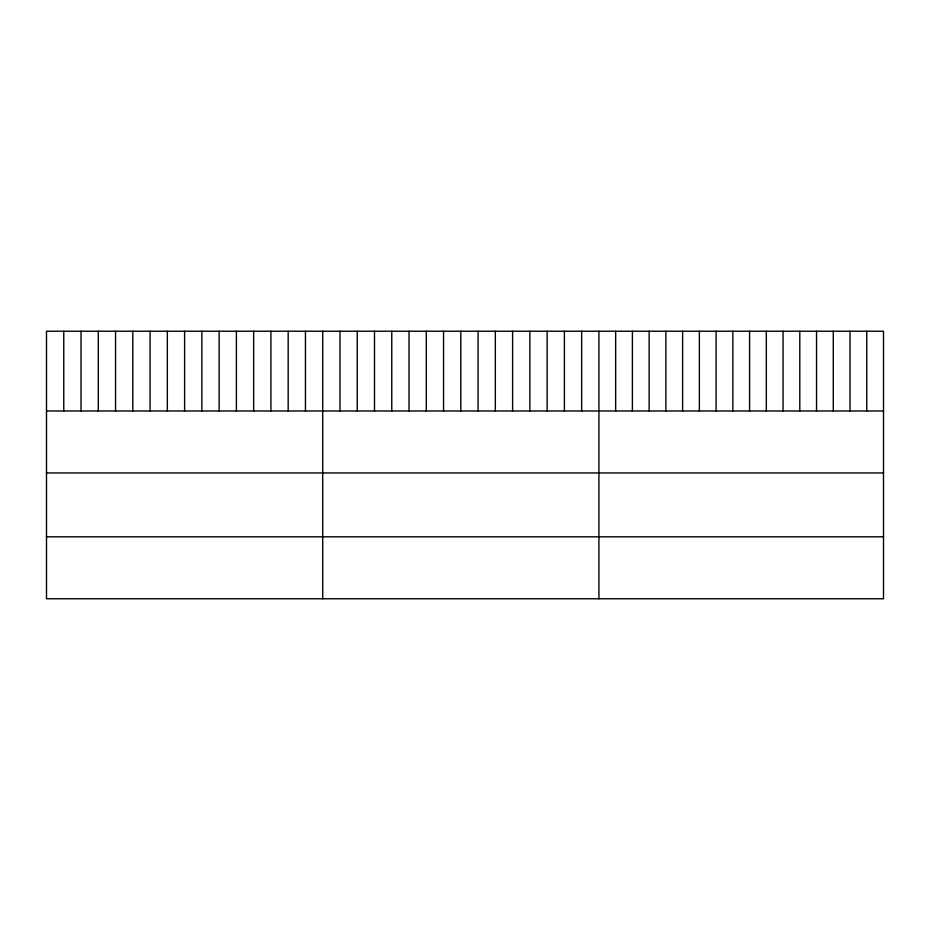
<?xml version="1.0" encoding="UTF-8"?>
<svg xmlns="http://www.w3.org/2000/svg" width="930" height="930" viewBox="0 0 930 930"><rect width="100%" height="100%" fill="white"/><g stroke="black" fill="none" stroke-linecap="round" stroke-linejoin="round"><path stroke-width="1.4" d="M883.5 410.979L883.5 598.769L46.5 598.769L46.5 331.231L883.5 331.231L883.5 410.979L46.5 410.979M46.5 472.952L883.5 472.952M46.5 536.808L883.5 536.808M866.76 331.231L866.76 410.979M850.02 331.231L850.02 410.979M833.28 331.231L833.28 410.979M816.54 331.231L816.54 410.979M799.8 331.231L799.8 410.979M783.06 331.231L783.06 410.979M766.32 331.231L766.32 410.979M749.58 331.231L749.58 410.979M732.84 331.231L732.84 410.979M716.1 331.231L716.1 410.979M699.36 331.231L699.36 410.979M682.62 331.231L682.62 410.979M665.88 331.231L665.88 410.979M649.14 331.231L649.14 410.979M632.4 331.231L632.4 410.979M615.66 331.231L615.66 410.979M598.92 331.231L598.92 598.769M581.657 331.231L581.657 410.979M564.394 331.231L564.394 410.979M547.131 331.231L547.131 410.979M529.868 331.231L529.868 410.979M512.604 331.231L512.604 410.979M495.341 331.231L495.341 410.979M478.078 331.231L478.078 410.979M460.815 331.231L460.815 410.979M443.552 331.231L443.552 410.979M426.289 331.231L426.289 410.979M409.026 331.231L409.026 410.979M391.763 331.231L391.763 410.979M374.499 331.231L374.499 410.979M357.236 331.231L357.236 410.979M339.973 331.231L339.973 410.979M322.71 331.231L322.71 598.769M305.447 331.231L305.447 410.979M288.184 331.231L288.184 410.979M270.921 331.231L270.921 410.979M253.657 331.231L253.657 410.979M236.394 331.231L236.394 410.979M219.131 331.231L219.131 410.979M201.868 331.231L201.868 410.979M184.605 331.231L184.605 410.979M167.342 331.231L167.342 410.979M150.079 331.231L150.079 410.979M132.816 331.231L132.816 410.979M115.553 331.231L115.553 410.979M98.289 331.231L98.289 410.979M81.026 331.231L81.026 410.979M63.763 331.231L63.763 410.979"/></g></svg>
